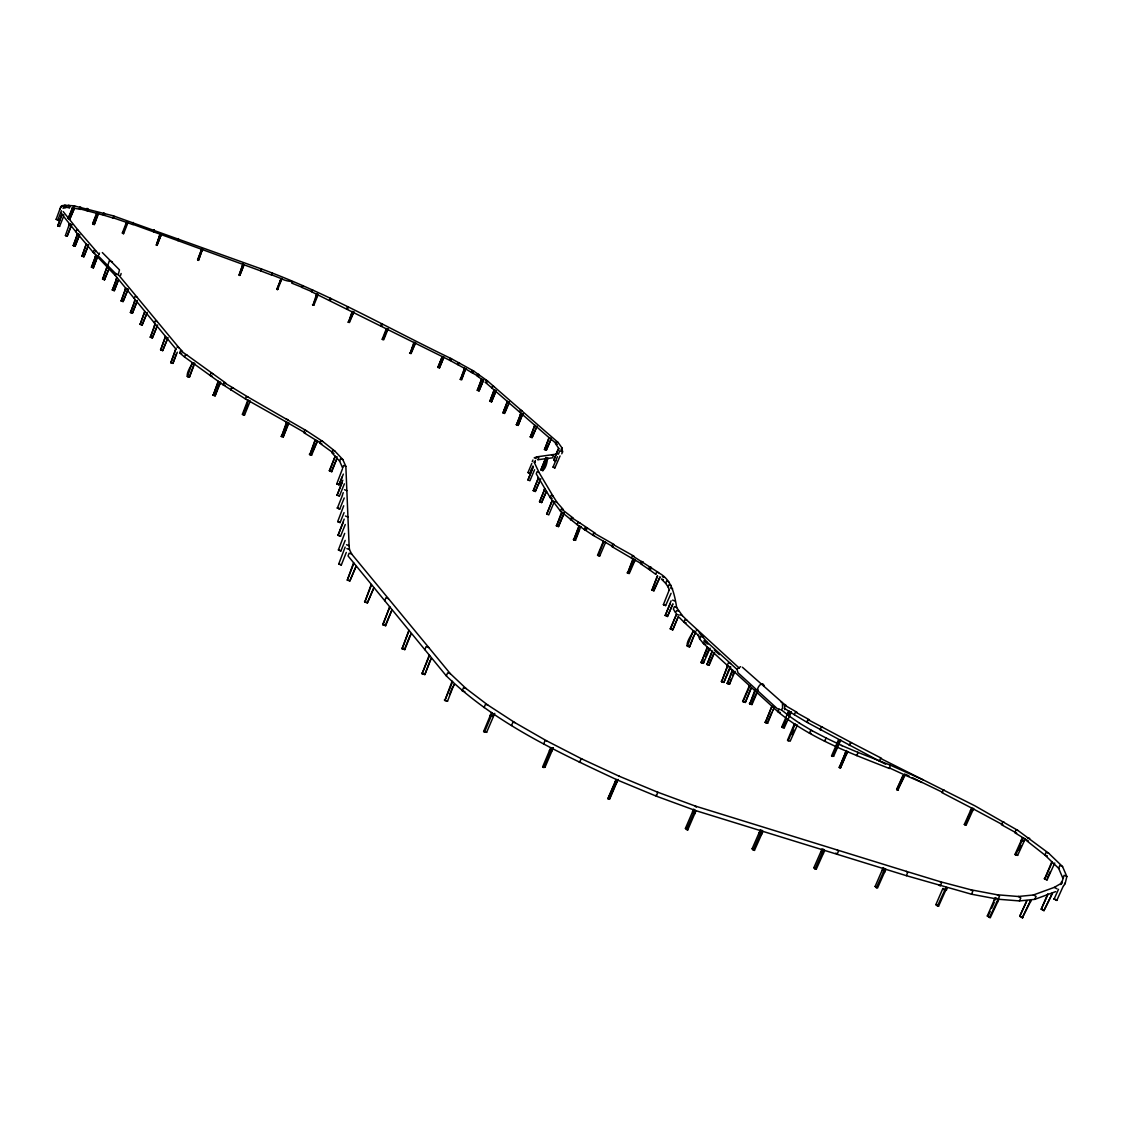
<?xml version="1.0" encoding="UTF-8"?>
<svg xmlns="http://www.w3.org/2000/svg" width="1123" height="1123" viewBox="0 0 1123 1123"><rect width="100%" height="100%" fill="white"/><g stroke="black" fill="none" stroke-linecap="round" stroke-linejoin="round"><path stroke-width="1.5" d="M280.932 436.257L283.207 436.987L288.976 422.964L286.983 422.515L281.536 436.622L286.533 422.178M345.168 547.083L338.753 563.957L341.336 564.953L346.291 552.446M344.185 519.121L338.037 535.306L340.522 536.261L345.266 524.511M344.691 533.397L338.402 549.933L340.929 550.902L345.182 540.402M794.326 724.026L797.4 725.079L790.171 741.208L788.192 740.745L787.504 740.268L794.326 724.026L795.224 724.56M343.708 505.771L337.686 521.619L340.115 522.56L344.045 512.621M343.371 522.069L338.037 535.306M788.192 740.745L795.014 724.503M343.245 492.646L342.417 494.906M341.336 564.953L338.753 563.957M340.522 536.261L338.051 535.067M342.81 480.153L337.026 495.355L342.052 482.904M340.929 550.902L338.402 549.933M635.267 559.759L629.259 573.558L627.645 573.165L632.867 558.945M627.645 573.165L633.302 559.282L635.099 559.717M340.115 522.56L337.686 521.619M342.417 468.979L336.746 483.901L339.034 484.799L343.343 474.103M764.202 685.816C761.661 679.19 755.526 690.968 758.179 690.013M121.13 273.507L120.61 275.332M243.073 414.654L248.422 400.686L250.247 401.023L244.575 414.934L243.073 414.654L242.4 414.275L247.762 400.307L249.418 400.616M339.722 509.098L337.363 507.961L339.722 509.098L344.214 497.98M465.68 368.583L461.735 379.756L460.514 379.448L464.459 368.274M460.514 379.448L464.838 368.512L466.298 368.891M995.301 897.558L987.299 915.989L989.545 917.463L990.346 917.561L998.81 899.439L997.785 899.172M337.04 495.145L339.371 496.057M339.034 484.799L342.122 476.966M598.194 555.548L603.781 541.791L605.662 542.227L599.752 555.899L598.194 555.548L597.576 555.169L603.318 541.454M336.746 483.901L339.048 484.603M494.766 713.358L486.638 732.322L484.546 732.07L483.634 731.466L491.551 712.473M484.546 732.07L492.464 713.077M96.718 212.907L98.529 213.763L94.262 224.572L92.662 223.828L96.718 212.907L97.406 213.131M92.662 223.828L97.294 213.061M271.289 274.686L281.887 278.855M791.364 711.94L784.275 727.83L782.534 727.493L781.762 727.002L788.669 711.084M791.182 711.898L789.258 711.533L788.304 714.2L787.532 713.709M1015.754 854.982L1023.039 838.348L1025.285 838.825L1017.62 855.361L1015.754 854.982L1014.953 854.449L1022.435 837.856M353.169 311.576L353.829 311.871L349.478 322.498L348.495 322.301L352.187 311.366M348.495 322.301L352.65 311.632L353.829 311.871M387.351 330.794L383.757 339.736L382.213 339.258L386.424 328.52L387.603 328.758L387.351 330.794L387.505 328.744M382.789 339.553L386.986 328.814L388.165 329.039M414.892 342.501L415.566 342.81L411.116 353.563L410.148 353.38L413.924 342.304M410.148 353.38L414.401 342.585L415.566 342.81M441.592 358.363L442.209 356.553L443.95 357.072L439.458 367.881L437.914 367.403L441.592 358.363L437.914 367.403M442.167 358.658L442.799 356.847M947.026 887.872C944.71 886.426 948.823 889.205 945.482 890.792L938.561 906.261L937.508 905.98L935.88 904.619L942.885 888.447L943.938 888.728M315.984 295.911L316.588 294.156L318.174 294.577L313.879 305.147L313.078 305.035L315.984 295.911L318.174 294.577M876.375 887.689L884.798 869.104L883.282 867.602L875.126 886.44L876.375 887.689L877.526 888.054L885.822 869.342M125.818 223.996L126.45 222.172L127.811 222.93L123.6 233.668L122.351 232.994L125.818 223.996L127.25 224.375M823.327 849.17L824.661 850.532L816.239 869.286L815.059 868.935L813.866 867.686L822.162 848.806M761.619 830.108L762.896 831.455L754.474 850.392L753.28 850.027L752.129 848.777L760.425 829.743M686.518 829.602L694.926 810.469L693.719 809.136L685.423 828.367L687.725 829.967L696.021 810.722L656.379 796.193L616.064 779.474L607.908 798.734L609.817 798.762L618.099 779.404M840.776 740.169L833.631 756.27L832.578 756.355L831.582 755.835L838.53 739.734L839.625 740.254M832.578 756.355L839.513 740.254L840.678 740.183M553.246 747.96L545.034 767.206L543.841 767.486L542.648 766.869L550.747 747.651M543.841 767.486L551.814 748.283L553.12 747.988M1065.053 884.04L1066.85 876.544L1062.555 866.577L1048.587 853.143L1017.873 830.43L974.904 805.823L880.53 758.404L879.365 761.043L885.626 764.202M1061.347 884.096L1064.099 875.294L1066.85 876.544M1063.888 885.626L1064.997 883.071M1056.813 900.421L1054.118 898.905L1056.813 900.421L1063.411 885.794M1061.67 881.541L1060.659 884.531M157.023 245.347L161.207 234.651L157.023 245.347L156.322 245.095L160.168 233.977M965.359 824.984L972.602 808.602L973.711 808.42L966.285 824.815L965.359 824.984L964.32 824.436L971.648 808.055M239.101 275.149L242.975 264.158L239.101 275.149L239.803 275.402L243.986 264.817L239.803 275.402M201.045 250.878L201.705 249.081L202.435 249.362L198.518 260.368L197.578 259.778L201.045 250.878L201.747 251.131L198.518 260.368M201.747 251.131L202.407 249.334M902.625 776.063L904.773 775.853L903.734 775.319L896.631 789.623L902.625 776.063L903.664 776.583L897.67 790.143L896.631 789.623M903.664 776.583L904.773 773.915M609.185 799.323L617.397 780.008C557.064 751.792 494.681 722.875 446.35 675.92L348.032 555.927L349.127 553.204L351.653 554.018L450.393 673.772M276.876 289.327L277.718 289.425L276.876 289.327L281.199 278.574M839.33 767.57L846.405 750.599L839.33 767.57L840.425 768.034L847.584 751.792L846.475 751.273M60.207 208.12L59.645 209.622L60.305 208.064M56.15 219.322L57.975 219.94L56.15 219.322L59.744 209.552M61.288 207.516L61.976 205.72L64.755 205.242L73.669 205.79L113.156 215.798L261.547 269.001C327.425 293.117 388.418 328.407 451.46 358.742L473.639 371.025L487.452 380.894L558.075 442.448L561.865 447.712L562.581 451.853L561.767 453.804M57.863 220.01L61.4 210.717M63.478 216.725L59.575 226.411L57.849 225.807L61.835 214.311L63.871 215.153M57.849 225.807L61.962 214.465M64.067 207.039L69.528 207.741L70.216 205.944L68.601 205.242M79.944 206.927L81.333 207.587L80.659 209.383L74.385 208.26L69.738 219.196L68.236 218.508L72.784 207.573M68.236 218.508L72.63 207.502M69.738 219.196L74.441 208.331L72.279 207.46M71.718 224.811L67.183 236.167L65.429 235.549L69.472 223.898L71.409 224.586M68.938 225.863L69.472 223.898M67.183 236.167L71.591 224.656M176.086 349.239L115.234 275.43L93.195 252.338L75.859 231.773L76.589 229.878L78.357 230.51L99.231 254.668M75.101 246.218L73.318 245.6L77.431 233.781L79.522 234.637L75.101 246.218L79.705 234.693M73.318 245.6L77.01 235.928M77.557 233.935L76.827 235.325M97.954 213.609L94.262 224.572M86.218 244.21L82.035 256.212L86.218 244.21L88.338 245.081M88.394 244.982L83.846 256.844L88.535 245.151M95.329 257.349L91.51 267.302L95.904 255.188M91.328 267.12L93.321 267.92L97.715 255.805M97.898 255.876L97.476 257.658M107.12 267.063L102.642 279.234L106.924 266.867M108.706 269.45L104.481 279.866L109.324 267.821M122.926 233.444L127.11 222.382M115.234 275.43L116.006 273.436M118.42 279.922L114.293 290.675L112.412 290.015L116.989 277.563M112.412 290.015L116.357 279.781M114.293 290.675L118.238 280.427M128.092 289.201L123.081 301.582L121.186 300.922L125.622 288.218L127.896 289.144M121.186 300.922L125.186 290.534M123.081 301.582L127.446 290.871M134.227 298.465L135.013 296.402L136.95 297.076M137.343 300.417L132.43 313.177L130.507 312.517L135.223 299.687M130.507 312.517L134.578 301.975M156.322 245.095L160.196 234.019M132.43 313.177L136.866 302.312M144.895 311.576L140.122 324.463L144.713 311.366M146.58 314.103L142.074 325.137L147.253 312.391M154.469 323.017L155.283 320.897L157.276 321.571M157.641 324.954L152.377 337.911L150.384 337.237L155.058 323.929M150.384 337.237L154.609 326.358M155.241 324.14L154.384 325.67M152.377 337.911L156.967 326.709M165.586 336.689L160.645 349.983L165.404 336.465M167.327 339.286L162.667 350.671L168.029 337.518M197.816 260.115L201.705 249.081M177.294 352.187L172.928 363.389L170.878 362.701L175.918 349.042M170.878 362.701L175.707 348.972M172.928 363.389L176.479 353.563M285.663 421.644L245.418 398.932L223.056 384.796L184.551 357.002L179.638 352.889L180.494 350.699L187.387 355.415M184.551 357.002L185.421 354.798L187.288 355.331L225.835 383.083M194.321 363.234L189.422 377.131C183.344 377.51 191.71 364.091 192.861 363.01M187.541 376.598L192.244 362.645M189.422 377.131L193.858 365.789M212.752 395.057L215.083 395.9L220.698 382.185L218.409 381.539L213.188 395.38L218.171 381.273M219.968 384.038L219.167 384.094L215.083 395.9M230.706 389.948L231.605 387.688L233.275 388.081L248.001 397.051M277.016 289.144L281.213 278.546M277.578 289.608L281.901 278.827M245.418 398.932L246.316 396.658L247.832 396.952L306.439 430.741L322.708 441.437L334.921 451.123L342.796 459.532L345.856 466.368L349.113 545.736L349.492 549.596L351.724 554.116M245.642 410.19L247.93 404.378M313.078 305.035L317.556 294.282M288.372 422.585L283.207 436.987M347.933 322.02L348.916 322.217L353.268 313.303M309.878 454.633L315.395 440.37L317.542 440.904L311.661 455.068L309.878 454.633L315.016 440.048M311.703 453.215L316.419 443.206M316.981 440.539L316.784 442.799M332.099 469.891L336.718 458.998L331.762 471.688L329.334 470.691L335.131 456.289M329.615 470.986L335.187 456.5L337.279 456.991M382.213 339.258L383.196 339.455L386.186 332.001M342.613 467.87L343.568 465.484L345.856 466.368M339.357 496.254L344.382 483.816M337.349 508.172L342.473 495.271M409.572 353.085L410.541 353.268L414.752 344.564M349.829 580.984L355.991 566.511L349.829 580.984L347.288 580.156L353.548 562.904M347.288 580.156L353.843 563.255M443.374 356.777L443.36 358.518M367.403 602.897L373.706 588.129L367.403 602.897L364.793 602.054L371.222 584.437M364.793 602.054L371.516 584.816M460.023 379.167L461.244 379.476L465.792 368.625M384.712 600.679L385.863 597.843L388.488 598.685M481.711 379.335L477.387 390.383L481.486 379.139L483.494 379.967L479.002 390.944L483.662 380.023M386.017 623.686L391.815 610.252L385.68 625.708L382.704 624.472L389.863 606.967M383.027 624.879L389.583 606.883M491.804 387.926L492.548 386.115L494.176 386.691M496.057 390.776L494.26 390.144L489.867 401.332L494.036 389.948L495.833 390.579M496.001 390.636L491.509 401.894L496.226 390.832M410.934 634.692L411.102 633.807L404.813 649.599L402.118 648.757L409.109 630.466M402.118 648.757L408.842 630.382M405.094 647.69L409.979 635.758M509.042 402.006L507.456 401.571L502.992 412.899L507.385 401.43M505.055 411.706L507.638 405.445M502.767 412.703L504.648 413.489L509.449 402.273M508.508 404.083L509.21 402.076M519.612 412.015L520.37 410.162L522.041 410.737M522.63 413.769L518.166 425.392L516.482 424.803L520.946 413.18M516.482 424.803L520.412 415.271M424.845 649.656L426.066 646.694L428.804 647.55M518.166 425.392L522.799 413.826M431.106 659.355L431.274 658.443L424.831 674.586L422.08 673.73L429.253 655.032M422.08 673.73L429.604 655.467M424.831 674.586L430.123 660.45M534.716 425.196L530.365 437.044L534.885 425.252M536.373 427.681L532.063 437.633L537.005 426.122M532.246 461.665L532.934 459.995M531.853 468.796L530.014 473.26L527.978 472.53L531.783 463.532M529.902 473.344L532.962 465.933M446.35 675.92L447.6 672.888L450.267 673.618L466.115 688.567M535.236 460.977L534.548 462.648L535.348 460.893M534.576 469.723L529.916 480.742L527.964 479.984L533.116 467.182M532.26 469.274L527.964 479.984M532.288 468.979L532.92 467.112M537.931 459.7L538.773 457.679L536.892 456.85L534.239 457.819L536.162 458.633M549.217 437.788L544.543 449.593L549.007 437.591L485.094 382.115L486.722 382.69L487.452 380.894L485.824 380.318M550.677 440.132L546.283 450.225L551.323 438.546M453.973 685.648L453.959 684.637L447.53 701.201L444.862 700.485L452.064 681.324M444.862 700.485L452.583 681.829L451.783 681.254M542.76 470.691C550.452 444.792 546.761 474.355 540.949 469.849L545.834 457.51M540.949 469.849L545.188 459.63M537.636 479.844L533.299 490.751L538.507 477.724M537.735 480.04L538.31 477.654M449.579 694.477L452.808 686.7M548.08 458.395L546.999 460.458M540.079 480.476L535.278 491.509L540.795 478.749M553.723 460.051L557.836 450.126L553.836 460.219L555.66 460.907L553.836 460.219M558.468 448.077L557.949 450.295M553.106 467.056L554.959 467.842L553.007 467.154L557.429 456.654M558.608 453.818L559.661 450.814M541.595 502.557L546.48 491.355L541.595 502.557L539.587 501.799L544.88 488.561M539.587 501.799L544.094 490.919M561.065 449.663L561.865 447.712M554.874 467.94L560.068 455.952M551.196 502.851L546.719 514.123L552.221 500.872M551.309 503.062L551.898 500.591M546.606 513.913L548.754 514.896L553.625 503.301M613.326 546.873L592.747 535.11L577.152 524.652L560.475 511.147L561.388 508.958L573.39 518.222M561.57 512.186L556.517 525.985L562.118 512.551M563.493 515.05L558.454 526.617L563.9 512.958M484.083 707.616L485.375 704.514L487.466 704.795L514.924 722.65M577.152 524.652L578.078 522.434L579.861 522.953L595.372 533.327M580.128 528.273L575.523 540.331L573.741 539.826L578.935 525.887M573.741 539.826L579.229 526.182L581.195 526.743M575.636 538.577L578.584 531.488M511.526 725.514L512.832 722.398L514.502 722.398L546.62 740.843M543.644 743.988L544.964 740.857L546.157 740.59L581.854 758.951M547.898 756.972L549.919 752.157M627.027 572.786L628.655 573.165L633.526 561.626M634.649 559.38L634.481 561.612M655.692 574.26L656.66 571.986C671.343 577.84 674.446 593.73 676.678 607.571M654.218 588.985L660.113 576.843L653.979 590.768L651.986 590.136L657.32 575.748M651.986 590.136L657.699 576.057M669.406 590.235L668.115 586.964L669.083 584.648L671.287 585.518M669.182 590.136L663.398 604.665L665.63 605.564L671.077 593.337M671.091 600.805L665.209 615.586L670.333 603.5M665.181 615.376L667.469 616.499L672.986 603.851M672.733 629.891L678.152 616.92L672.733 629.891L670.263 628.782L676.523 614.056M670.501 629.091L676.537 614.267L679.008 615.151M607.908 798.734L615.727 781.397L616.99 781.987M694.898 634.355L694.926 633.611L689.564 646.848C682.602 646.932 692.709 632.572 693.789 631.182M687.402 646.146L693.186 630.747M689.564 646.848L693.846 635.562M857.663 752.284L890.23 765.114L889.444 768.511C850.729 753.294 810.511 738.527 777.972 711.785L703.433 643.507L699.629 638.875L700.682 636.418L702.97 637.232L706.788 641.865M710.101 648.182L703.363 663.328L701.173 662.626L707.279 647.045M701.173 662.626L707.672 647.395L707.055 646.96M703.363 663.328L704.332 659.791M705.679 656.618L708.402 650.273L709.231 650.231M706.985 664.493C712.979 648.827 715.056 644.504 706.985 664.493L709.174 665.209L714.607 652.519M709.455 663.258L713.54 653.74M727.283 665.363L728.364 662.837L730.596 663.567M730.708 667.02L723.83 682.419L721.598 681.703L727.606 665.785L728.237 666.234M721.598 681.703L727.606 665.785M723.83 682.419L728.967 669.14L729.81 669.097M727.297 683.528L732.407 669.701L732.828 670.628L727.297 683.528L729.515 684.23L735.06 671.343M729.515 684.23L731.185 679.022M732.561 675.807L733.951 672.579M745.321 702.451L750.992 688.539L745.321 702.451L742.64 701.342L749.42 685.62M743.061 701.735L749.841 686.013L749.181 685.549M757.66 691.431L752.003 704.528L749.841 703.896L754.979 689.817M749.841 703.896L755.498 690.224M752.129 702.661L755.891 693.93M773.41 709.933L773.438 709.104L767.641 723.268L765.339 722.524L771.824 706.142M765.339 722.524L772.02 706.465L774.561 707.279M767.851 721.387L771.698 712.487M779.109 709.16L777.972 711.785L780.288 712.515M784.738 709.694L784.556 704.711M782.534 727.493L786.381 718.636M784.149 725.851L786.072 721.429M879.365 761.043L806.749 722.187L794.34 714.691L795.477 712.094L809.486 719.815M792.094 734.723L794.045 730.231M753.28 850.027L761.576 830.964L762.77 831.329M840.425 768.034L846.545 753.238L845.451 752.789M815.059 868.935L823.37 850.041L824.661 850.532M897.67 790.143L904.464 776.372M694.814 810.343L906.317 875.659L907.679 872.627L906.387 871.378L695.053 805.991M967.97 818.204L971.367 810.609M937.508 905.98L945.973 887.591M906.317 875.659L971.493 894.217L972.841 891.199L971.17 889.851L939.923 881.611M987.299 915.989L988.1 916.087L990.163 911.511M991.539 908.465L994.29 902.373M1018.898 850.209L1020.975 845.605M989.545 917.463L999.526 896.252L997.463 894.82L970.777 889.767M971.493 894.217L998.179 899.228L1019.473 900.927L1020.807 897.979L1018.421 896.505L997.126 894.764M1031.265 899.888C1029.931 899.256 1032.177 900.786 1030.17 902.302L1022.337 917.758L1019.726 916.298L1027.012 900.548M1019.726 916.298L1026.506 901.306M1022.337 917.758L1030.746 899.944M1054.75 863.025L1047.113 879.885L1044.629 879.042L1051.816 861.734M1019.473 900.927L1034.774 899.355L1036.094 896.435L1033.469 894.975L1018.168 896.505M1044.629 879.042L1052.265 862.183L1051.563 861.65M1047.366 877.863L1050.202 871.616M1052.532 893.038L1043.927 910.627L1041.218 909.223L1047.843 893.852M1041.218 909.223L1047.871 894.54M1043.927 910.627L1051.465 895.41M1051.114 895.536L1052.181 893.164M1054.062 899.158L1058.484 889.318M550.972 749.925L551.786 751.175M98.74 254.023L99.512 253.124M102.333 252.549L119.487 269.885L118.154 275.037M527.978 472.53L530.014 473.26M60.572 206.758L61.976 205.72L63.702 206.393M742.387 667.23L782.436 702.647L782.563 708.529L780.892 709.75M1033.342 895.003L1054.286 887.381L1062.33 882.692M740.604 666.655L736.983 669.154L737.993 672.761L777.467 708.838L779.222 709.217M1034.774 899.355L1055.69 891.62M942.688 792.375L912.199 777.607M116.581 274.545L98.992 256.662M580.535 762.096L579.356 762.377L581.349 758.713L619.377 776.302M542.648 766.869L545.034 767.206M302.241 287.362L291.713 283.108C294.675 280.315 290.52 282.926 281.522 278.925M107.878 265.112L109.394 260.62L112.454 262.01M964.32 824.436L966.285 824.815M62.972 208.218L65.738 207.741L66.425 205.944L64.755 205.242M536.892 456.85L558.173 453.874M943.881 789.708L941.748 792.515L972.799 808.644M537.889 459.714L552.53 457.819L553.358 455.826L551.547 455.012M825.475 740.941L824.45 741.026L826.233 738.078L842.18 745.728M831.582 755.835L833.631 756.27M850.35 745.335L849.241 745.377L850.392 742.752L851.388 742.654L881.513 758.292M312.026 291.713L301.666 287.348L302.929 285.635M1003.021 824.914L972.448 808.462M821.517 729.978L820.099 729.838L821.236 727.227L822.373 727.199L851.515 742.71M483.634 731.466L486.638 732.322M1016.666 833.126L1001.477 824.731L1002.685 822.036L1004.229 822.233M312.475 304.754L313.879 305.147M811.031 733.417L809.444 733.207L810.609 730.554L811.648 730.469L826.64 738.288M312.713 289.987L311.239 291.601L449.79 360.329L450.744 360.511L451.46 358.742L450.351 358.476L449.635 360.244L464.332 368.246M994.206 900.014L995.006 900.127M996.915 901.783L997.715 901.895M996.424 902.204L997.224 902.316M998.81 899.439L995.54 897.712M808.349 722.426L806.749 722.187L807.886 719.576L822.668 727.353M242.4 414.275L244.575 414.934M781.762 727.002L784.275 727.83M784.093 704.837L797.232 712.445M1014.953 854.449L1017.62 855.361M1028.5 841.071L1014.771 832.719L1015.992 830.023L1017.873 830.43M305.512 433.043L285.509 421.56M286.421 419.258L288.078 419.637M597.576 555.169L599.752 555.899M458.76 364.75L457.651 364.498L458.268 362.673L459.489 362.982M642.286 564.195L631.491 558.089L632.446 555.829L658.654 572.632M309.316 454.268L311.661 455.068M321.768 443.767L303.701 432.594L304.628 430.277L306.439 430.741M594.432 535.545L592.747 535.11L593.688 532.878L614.267 544.627M935.88 904.619L938.561 906.261M942.801 889.163L943.853 889.444M944.85 890.076L945.903 890.357M944.429 890.511L945.482 890.792M444.343 699.98L447.53 701.201M643.24 561.921L641.486 561.458L640.531 563.718L648.701 569.193L650.456 569.67L651.424 567.396L649.557 566.848L648.603 569.122L655.818 574.372M464.852 691.628L462.171 690.912L463.434 687.837L465.863 688.357L487.803 705.033M224.951 385.329L223.056 384.796L223.94 382.55L233.43 388.053M187.12 376.289L189.001 376.823M573.263 539.489L575.523 540.331M212.794 373.692L210.899 373.159L210.029 375.391L211.91 375.924M192.665 362.954L194.925 363.599M1047.352 855.88L1045.106 855.235L1026.282 840.425M1027.503 837.716L1029.721 838.362M749.336 703.475L752.003 704.528M333.98 453.467L319.76 443.164L320.701 440.848L322.708 441.437M906.359 871.364L940.218 881.695L941.565 882.959L940.218 885.977L938.561 884.629M813.866 867.686L816.239 869.286M875.126 886.44L876.277 886.791M685.423 828.367L687.725 829.967M752.129 848.777L754.474 850.392M884.671 868.977L885.949 869.469M882.173 870.114L883.324 870.479M692.484 811.592L693.691 811.957M820.787 851.936L821.952 852.301M759.05 832.887L760.243 833.252M822.373 852.708L823.538 853.073M883.689 871.616L884.84 871.981M693.817 813.052L695.025 813.431M760.58 833.645L761.773 834.024M760.201 834.122L761.394 834.487M821.994 853.171L823.159 853.536M883.296 872.08L884.447 872.431M693.438 813.529L694.646 813.908M421.729 673.295L424.48 674.151M401.781 648.336L404.813 649.599M382.704 624.472L385.68 625.708M742.64 701.342L744.9 702.057M651.607 589.814L653.979 590.768M721.191 681.324L723.423 682.04M726.876 683.149L729.108 683.851M764.903 722.131L767.641 723.268M728.013 666.164L730.469 666.95M700.766 662.261L702.97 662.963M706.592 664.128L709.174 665.209M364.512 601.675L367.109 602.518M663.398 579.707L661.391 579.061L665.7 583.37M687.023 645.795L689.185 646.497M556.18 525.69L558.454 526.617M693.565 631.098L695.951 631.884M561.907 512.481L564.251 513.239M329.334 470.691L331.762 471.688M122.351 232.994L123.6 233.668M572.463 520.426L570.512 519.781L571.439 517.577L579.917 522.981M739.285 668.143L687.079 620.373L684.932 619.671L683.893 622.086L698.955 635.927M696.176 629.975L698.352 630.677M176.943 347.049L178.964 347.723L182.53 351.373M179.638 352.889L181.673 353.563M334.921 451.123L332.773 450.407L331.832 452.751L339.679 461.174M170.682 362.462L172.731 363.164M102.46 279.037L104.481 279.866M160.463 349.758L162.667 350.671M1048.587 853.143L1046.131 852.301L1044.881 855.038L1058.821 868.5M1044.179 878.593L1047.113 879.885M98.08 256.058L95.904 255.314L95.104 256.718M139.94 324.252L142.074 325.137M150.215 337.012L152.195 337.686M680.131 614.842L682.321 615.586L687.122 620.415M686.097 622.844L683.893 622.086L679.106 617.257M95.75 251.033L93.939 250.401L93.195 252.338L95.02 252.984M121.017 300.725L122.926 301.385M130.338 312.306L132.261 312.966M112.258 289.832L114.125 290.478M516.243 424.592L517.928 425.182M530.112 436.833L532.063 437.633M662.289 576.703L664.367 577.419M81.895 256.03L83.846 256.844M489.642 401.122L491.509 401.894M523.037 414.036L521.016 413.32L520.146 414.654M67.043 236.012L65.429 235.549M73.177 245.432L74.96 246.049M477.163 390.186L479.002 390.944M69.612 224.067L71.535 224.74M57.722 225.639L59.575 226.411M346.895 548.614L349.478 549.526M557.275 444.371L549.049 437.521M544.332 449.382L546.283 450.225M555.029 501.686L557.036 502.416L563.423 509.688M670.263 628.782L672.495 629.582M705.735 644.335L703.433 643.507L704.486 641.036L706.676 641.752L736.955 669.35M159.508 235.788L160.645 236.083M551.14 438.489L549.386 437.858M678.854 611.305L676.622 610.491L675.597 612.891L673.379 609.045L674.39 606.659L676.65 607.515L682.377 615.657M201.986 249.432L202.702 249.727M243.27 264.537L243.986 264.817M242.315 265.954L243.27 266.544M342.796 459.532L340.564 458.703L339.609 461.076L342.627 467.912M657.25 792.038L695.656 806.188L696.162 807.212M668.761 581.798L666.599 580.984L665.616 583.286L668.129 587.006M558.075 442.448L556.264 441.76L555.464 443.697L559.24 448.975M552.165 498.289L550.13 497.531L536.218 473.808L537.075 471.73L539.04 472.474L553.049 496.141M533.2 490.554L535.278 491.509M552.011 500.788L554.271 501.644M539.475 501.602L541.483 502.36M346.516 544.739L349.113 545.722M344.466 489.712L346.839 490.625M345.449 516.033L347.933 516.987M672.607 600.117L674.867 601.016M281.045 278.757L281.747 279.023M280.652 279.964L281.34 280.245L280.497 280.315M280.483 280.188L281.059 280.778L280.357 280.497M670.389 587.919L672.621 588.803M1062.555 866.577L1059.859 865.454L1058.61 868.219L1062.849 878.2M618.843 776.077L657.783 792.248L656.379 796.193L655.902 795.196M846.489 751.329L847.584 751.792M845.226 753.351L846.616 753.982M845.296 753.968L846.391 754.431M839.274 766.953L840.369 767.402M560.728 451.067L562.581 451.853M890.23 765.114L923.092 779.853M841.548 745.447L858 752.41L856.849 755.667L856.498 754.937M905.587 775.361L889.065 767.767M905.419 775.291L921.913 782.506M73.669 205.79L75.185 206.492M67.913 207.039L69.429 207.727M546.017 457.594L548.024 458.507M541.202 469.821L543.013 470.649M68.587 218.55L70.089 219.238M615.404 782.057L616.681 782.647M614.969 782.057L616.232 782.647M614.772 782.619L616.036 783.208M608.554 798.172L609.817 798.762M443.136 358.841L439.458 367.881M79.256 208.71L104.088 215.293L104.762 213.524L103.765 212.949L103.091 214.718L103.906 215.237L113.297 218.087L113.97 216.332L113.156 215.798M905.938 774.449L909.069 776.021M897.431 789.399L898.47 789.932M1054.286 887.381L1056.996 888.77M549.54 750.262L550.719 750.866M549.4 750.824L550.593 751.441M1041.568 909.083L1044.264 910.486M971.69 810.09L972.729 810.624M970.581 810.273L971.62 810.806M970.44 810.764L971.479 811.311M837.576 741.896L838.572 742.415M837.463 742.401L838.46 742.921M1020.245 916.242L1022.856 917.702M247.762 400.307L248.576 400.714M464.852 368.498L471.59 372.429L472.909 372.794L473.639 371.025L472.193 370.576L471.463 372.359L478.566 376.43L479.296 374.647L477.766 374.141L477.036 375.924L481.725 379.251M634.06 556.222L612.596 544.206L611.656 546.452L631.631 558.173M799.351 723.1L812.182 730.764M286.365 422.15L287.151 422.557M603.163 541.412L603.949 541.833M632.698 558.903L633.47 559.324M788.5 711.041L789.441 711.561M790.438 714.074L789.272 714.046L790.045 714.537M787.574 713.175L788.332 713.667M784.387 708.332L794.34 714.691M314.833 440.005L315.577 440.413M492.323 715.884L493.236 716.474M490.274 715L491.186 715.59M490.232 715.618L491.144 716.221M988.1 916.087L990.346 917.561M1022.239 837.814L1023.235 838.39M1023.488 840.509L1024.288 841.043M1021.242 840.046L1022.042 840.58M1021.2 840.608L1022 841.141M780.864 701.791L786.002 705.286M789.357 716.193L799.73 723.338M133.23 222.452L133.146 224.656L112.468 217.567M781.285 709.792L789.581 716.348M699.124 632.67L703.04 637.331M704.065 640.615L707.883 644.139M714.27 650.006L719.366 654.695M837.239 849.985L838.474 851.22L837.112 854.294L835.891 853.045M132.556 224.221L178.01 240.687L178.403 238.595L177.967 240.659L261.154 271.064L261.547 269.001L260.985 271.008L271.415 274.967L271.977 272.959M97.14 257.967L93.321 267.92M560.475 511.147L550.13 497.531L551.014 495.369L553.049 496.141L557.078 502.458M116.792 277.493L116.16 279.136M125.622 288.218L124.976 289.888M135.027 299.616L134.367 301.301M117.873 274.096L178.992 347.751M63.169 211.573L78.357 230.51M60.74 212.794L75.859 231.773M544.669 488.491L543.953 490.232M534.029 461.89L539.04 472.488M698.071 635.113L699.629 638.875M672.593 604.413L667.469 616.499M665.63 605.564L663.398 604.665M87.032 208.471L86.359 210.24L87.496 210.857L88.324 209.117L87.032 208.471M154.019 229.794L153.626 231.885L154.019 229.794M330.148 298.451L329.46 300.178L330.387 300.346L331.074 298.62L330.148 298.451M347.428 306.916L346.726 308.643L347.723 308.853L348.411 307.126L347.428 306.916M381.455 323.901L380.753 325.642L381.736 325.852L382.438 324.098L381.455 323.901M585.364 527.501L584.437 529.733L586.22 530.238L587.147 528.021L585.364 527.501"/></g></svg>
